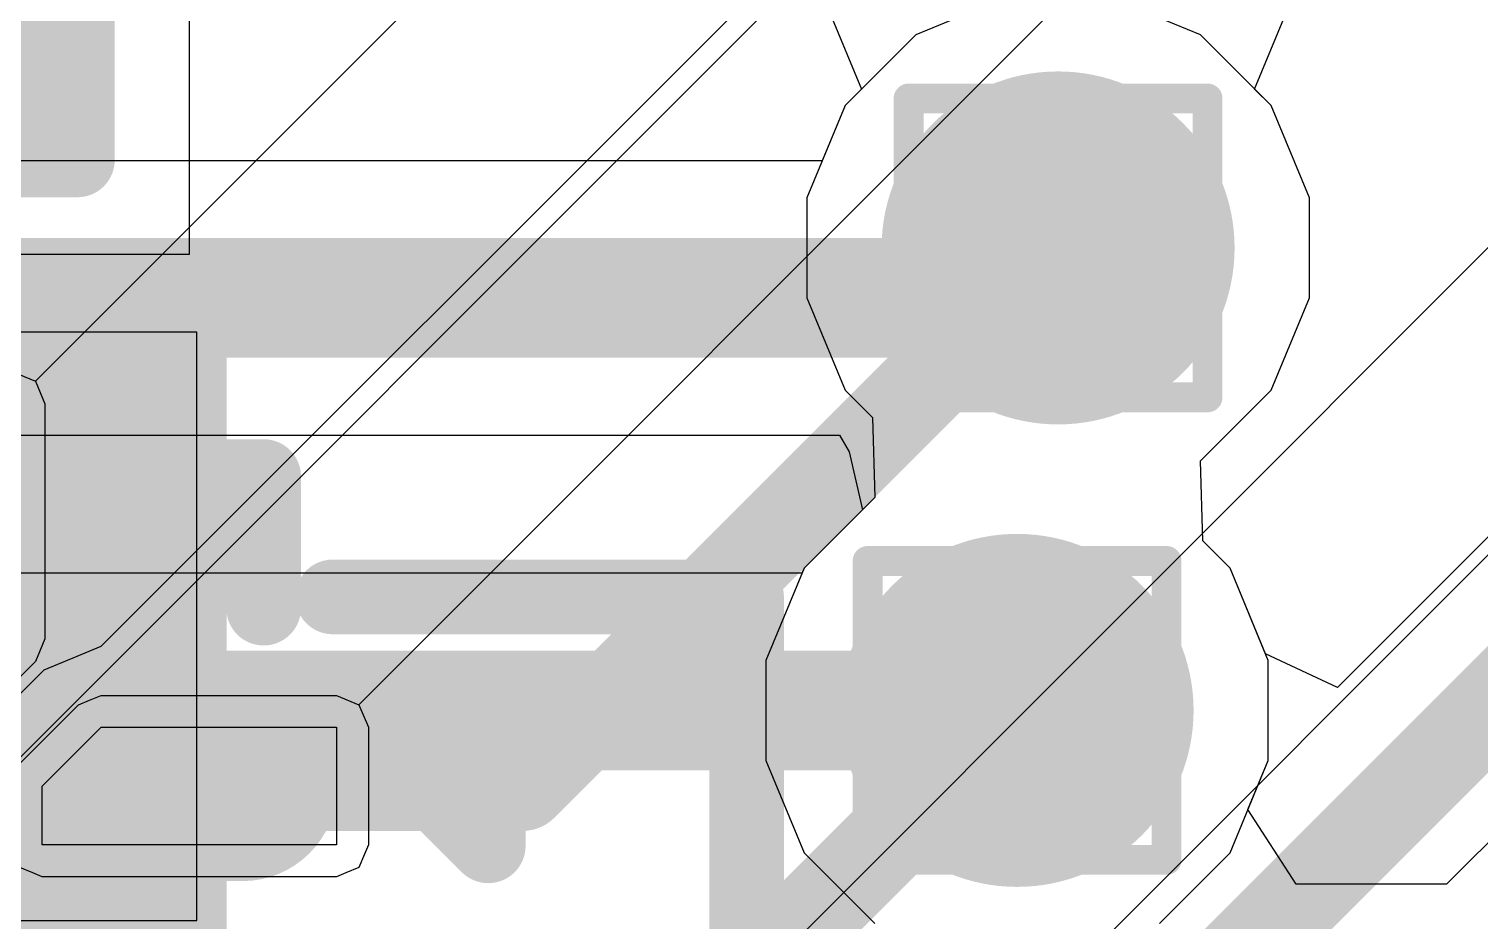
# Model space of a CAD drawing. Header units: inches. Extents: x -6 to 5433, y -4 to 5447.
# Drawn here: x 12.594 to 15.06, y 23.378 to 24.894 of the extents above; entities that cross this region are included whole.
import ezdxf

# ---------------------------------------------------------------- set-up
doc = ezdxf.new("R2010")
doc.units = ezdxf.units.IN
for name, color, linetype in [('Bottom Layer', 5, 'Continuous'), ('Bottom Overlay', 54, 'Continuous'), ('Bottom Paste', 16, 'Continuous'), ('Bottom Solder', 6, 'Continuous'), ('Drill Drawing', 1, 'Continuous'), ('Ground', 16, 'Continuous'), ('Power', 76, 'Continuous'), ('Top Layer', 1, 'Continuous'), ('Top Overlay', 2, 'Continuous'), ('Top Paste', 8, 'Continuous'), ('Top Solder', 216, 'Continuous'), ('Via Holes', 16, 'Continuous')]:
    doc.layers.add(name, color=color, linetype=linetype)

msp = doc.modelspace()

# ---------------------------------------------------------------- hatches: boundary and pattern name
at = {"layer": 'Bottom Layer'}
h = msp.add_hatch(color=5, dxfattribs=at)
edge = h.paths.add_edge_path()
edge.add_arc((14.3425, 24.5217), 0.3, 0, 360)
h = msp.add_hatch(color=5, dxfattribs=at)
edge = h.paths.add_edge_path()
edge.add_arc((14.2728, 23.7356), 0.3, 0, 360)
h = msp.add_hatch(color=5, dxfattribs=at)
edge = h.paths.add_edge_path()
edge.add_arc((12.7761, 23.607), 0.06, 90, 270)
edge.add_line((12.7761, 23.547), (12.956, 23.547))
edge.add_arc((12.956, 23.607), 0.06, 270, 450)
edge.add_line((12.956, 23.667), (12.7761, 23.667))
at = {"layer": 'Bottom Paste'}
h = msp.add_hatch(color=16, dxfattribs=at)
edge = h.paths.add_edge_path()
edge.add_arc((12.7761, 23.607), 0.06, 90, 270)
edge.add_line((12.7761, 23.547), (12.956, 23.547))
edge.add_arc((12.956, 23.607), 0.06, 270, 450)
edge.add_line((12.956, 23.667), (12.7761, 23.667))
at = {"layer": 'Bottom Solder'}
msp.add_hatch(color=6, dxfattribs=at).paths.add_polyline_path([(11.8969, 25.2724), (12.6419, 25.2724), (12.6419, 24.7052), (11.8969, 24.7052)])
h = msp.add_hatch(color=6, dxfattribs=at)
edge = h.paths.add_edge_path()
edge.add_arc((12.4663, 24.0971), 0.1616, 0, 180)
edge.add_line((12.3047, 24.0971), (12.3047, 23.9171))
edge.add_arc((12.4663, 23.9171), 0.1616, 180, 360)
edge.add_line((12.6279, 23.9171), (12.6279, 24.0971))
h = msp.add_hatch(color=6, dxfattribs=at)
edge = h.paths.add_edge_path()
edge.add_arc((12.7761, 23.607), 0.1616, 90, 270)
edge.add_line((12.7761, 23.4454), (12.956, 23.4454))
edge.add_arc((12.956, 23.607), 0.1616, 270, 450)
edge.add_line((12.956, 23.7686), (12.7761, 23.7686))
at = {"layer": 'Ground'}
h = msp.add_hatch(color=16, dxfattribs=at)
edge = h.paths.add_edge_path()
edge.add_arc((14.3425, 24.5217), 0.3, 0, 360)
h = msp.add_hatch(color=16, dxfattribs=at)
edge = h.paths.add_edge_path()
edge.add_arc((14.2728, 23.7356), 0.3, 0, 360)
at = {"layer": 'Power'}
h = msp.add_hatch(color=76, dxfattribs=at)
edge = h.paths.add_edge_path()
edge.add_arc((14.3425, 24.5217), 0.3, 0, 360)
h = msp.add_hatch(color=76, dxfattribs=at)
edge = h.paths.add_edge_path()
edge.add_arc((14.2728, 23.7356), 0.3, 0, 360)
at = {"layer": 'Top Layer'}
h = msp.add_hatch(color=1, dxfattribs=at)
edge = h.paths.add_edge_path()
edge.add_arc((14.3425, 24.5217), 0.3, 0, 360)
msp.add_hatch(color=1, dxfattribs=at).paths.add_polyline_path([(12.5287, 24.3785), (12.8787, 24.3785), (12.8787, 23.3785), (12.5287, 23.3785)])
h = msp.add_hatch(color=1, dxfattribs=at)
edge = h.paths.add_edge_path()
edge.add_arc((14.2728, 23.7356), 0.3, 0, 360)
at = {"layer": 'Top Solder'}
msp.add_hatch(color=216, dxfattribs=at).paths.add_polyline_path([(12.4779, 24.4293), (12.9295, 24.4293), (12.9295, 23.3277), (12.4779, 23.3277)])
at = {"layer": 'Via Holes'}
h = msp.add_hatch(color=7, dxfattribs=at)
edge = h.paths.add_edge_path()
edge.add_arc((14.3425, 24.5217), 0.15, 0, 360)
h = msp.add_hatch(color=7, dxfattribs=at)
edge = h.paths.add_edge_path()
edge.add_arc((14.2728, 23.7356), 0.15, 0, 360)

# ---------------------------------------------------------------- linework, layer by layer
at = {"layer": 'Bottom Layer'}
for p, q in [((12.8661, 24.511), (12.8661, 27.6358)), ((14.9683, 26.097), (12.7155, 23.8441)), ((14.5844, 24.8837), (14.4274, 24.9487)), ((14.7045, 24.7636), (14.5844, 24.8837)), ((14.7695, 24.6067), (14.7045, 24.7636)), ((14.7695, 24.4368), (14.7695, 24.6067)), ((12.456, 24.511), (12.8661, 24.511)), ((14.7045, 24.2799), (14.7695, 24.4368)), ((14.5844, 24.1598), (14.7045, 24.2799)), ((14.5883, 24.0239), (14.5844, 24.1598)), ((14.6348, 23.9774), (14.5883, 24.0239)), ((15.0842, 24.0414), (14.8171, 23.7744)), ((14.6951, 23.8319), (14.6348, 23.9774)), ((12.6749, 23.8273), (12.6189, 23.8042)), ((12.7155, 23.8441), (12.6749, 23.8273)), ((14.8171, 23.7744), (14.6951, 23.8319)), ((12.6189, 23.8041), (12.5691, 23.7543)), ((12.6189, 23.8042), (12.6189, 23.8041)), ((12.6189, 23.8041), (12.6189, 23.8041)), ((12.6162, 23.607), (12.7161, 23.707)), ((12.7161, 23.707), (13.1161, 23.707)), ((13.1161, 23.707), (13.1161, 23.707)), ((13.1161, 23.707), (13.1161, 23.5069)), ((12.6162, 23.5072), (12.6162, 23.607)), ((12.6162, 23.507), (12.6162, 23.5072)), ((13.1161, 23.5069), (12.6162, 23.507))]:
    msp.add_line(p, q, dxfattribs=at)
for points in [[(13.4326, 23.607, 0.1524, 0.1524, 0), (14.3425, 24.5169, 0.1524, 0.1524, 0)], [(14.3425, 24.5169, 0.1524, 0.1524, 0), (14.3425, 24.5217, 0.1524, 0.1524, 0)], [(13.7426, 22.4069, 0.1524, 0.1524, 0), (15.2307, 23.895, 0.1524, 0.1524, 0)], [(13.7442, 23.207, 0.1524, 0.1524, 0), (14.2728, 23.7356, 0.1524, 0.1524, 0)], [(12.8661, 23.607, 0.1524, 0.1524, 0), (13.4326, 23.607, 0.1524, 0.1524, 0)]]:
    msp.add_lwpolyline(points, format="xyseb", dxfattribs=at)
for points in [[(14.3044, 24.5217, 0.0762, 0.0762, 1), (14.3806, 24.5217, 0.0762, 0.0762, 1)], [(14.3044, 24.5169, 0.0762, 0.0762, 1), (14.3806, 24.5169, 0.0762, 0.0762, 1)], [(14.3044, 24.5169, 0.0762, 0.0762, 1), (14.3806, 24.5169, 0.0762, 0.0762, 1)], [(14.2347, 23.7356, 0.0762, 0.0762, 1), (14.3109, 23.7356, 0.0762, 0.0762, 1)], [(12.828, 23.607, 0.0762, 0.0762, 1), (12.9042, 23.607, 0.0762, 0.0762, 1)], [(13.3945, 23.607, 0.0762, 0.0762, 1), (13.4707, 23.607, 0.0762, 0.0762, 1)], [(13.3945, 23.607, 0.0762, 0.0762, 1), (13.4707, 23.607, 0.0762, 0.0762, 1)]]:
    msp.add_lwpolyline(points, format="xyseb", close=True, dxfattribs=at)
at = {"layer": 'Bottom Overlay'}
for points in [[(12.6758, 24.6713, 0.127, 0.127, 0), (12.6758, 26.2461, 0.127, 0.127, 0)], [(11.863, 24.6713, 0.127, 0.127, 0), (12.6758, 24.6713, 0.127, 0.127, 0)], [(12.7687, 24.1331, 0.127, 0.127, 0), (12.9924, 24.1331, 0.127, 0.127, 0)], [(12.9924, 23.9094, 0.127, 0.127, 0), (12.9924, 24.1331, 0.127, 0.127, 0)], [(13.2471, 23.6324, 0.127, 0.127, 0), (13.3741, 23.7594, 0.127, 0.127, 0)], [(13.3741, 23.5054, 0.127, 0.127, 0), (13.3741, 23.7594, 0.127, 0.127, 0)], [(13.2471, 23.6324, 0.127, 0.127, 0), (13.3741, 23.5054, 0.127, 0.127, 0)]]:
    msp.add_lwpolyline(points, format="xyseb", dxfattribs=at)
for points in [[(12.6441, 24.6713, 0.0635, 0.0635, 1), (12.7076, 24.6713, 0.0635, 0.0635, 1)], [(12.6441, 24.6713, 0.0635, 0.0635, 1), (12.7076, 24.6713, 0.0635, 0.0635, 1)], [(12.7369, 24.1331, 0.0635, 0.0635, 1), (12.8004, 24.1331, 0.0635, 0.0635, 1)], [(12.9606, 24.1331, 0.0635, 0.0635, 1), (13.0241, 24.1331, 0.0635, 0.0635, 1)], [(12.9606, 24.1331, 0.0635, 0.0635, 1), (13.0241, 24.1331, 0.0635, 0.0635, 1)], [(12.9606, 23.9094, 0.0635, 0.0635, 1), (13.0241, 23.9094, 0.0635, 0.0635, 1)], [(13.3423, 23.7594, 0.0635, 0.0635, 1), (13.4058, 23.7594, 0.0635, 0.0635, 1)], [(13.3423, 23.7594, 0.0635, 0.0635, 1), (13.4058, 23.7594, 0.0635, 0.0635, 1)], [(13.2153, 23.6324, 0.0635, 0.0635, 1), (13.2788, 23.6324, 0.0635, 0.0635, 1)], [(13.2153, 23.6324, 0.0635, 0.0635, 1), (13.2788, 23.6324, 0.0635, 0.0635, 1)], [(13.3423, 23.5054, 0.0635, 0.0635, 1), (13.4058, 23.5054, 0.0635, 0.0635, 1)], [(13.3423, 23.5054, 0.0635, 0.0635, 1), (13.4058, 23.5054, 0.0635, 0.0635, 1)]]:
    msp.add_lwpolyline(points, format="xyseb", close=True, dxfattribs=at)
at = {"layer": 'Bottom Paste'}
for p, q in [((12.6162, 23.607), (12.7161, 23.707)), ((12.7161, 23.707), (13.1161, 23.707)), ((13.1161, 23.707), (13.1161, 23.5069)), ((12.6162, 23.5072), (12.6162, 23.607)), ((12.6162, 23.507), (12.6162, 23.5072)), ((13.1161, 23.5069), (12.6162, 23.507)), ((13.1161, 23.5069), (13.1161, 23.5069))]:
    msp.add_line(p, q, dxfattribs=at)
at = {"layer": 'Bottom Solder'}
for p, q in [((10.7161, 20.161), (5432.8521, 5447.4931)), ((10.982, 19.9045), (5432.8521, 5447.4931)), ((12.6044, 24.2952), (5432.8521, 5447.4931)), ((13.1544, 23.7452), (5432.8521, 5447.4931)), ((12.5661, 24.3111), (12.6044, 24.2952)), ((12.6044, 24.2952), (12.6203, 24.2569)), ((12.6203, 24.2569), (12.6203, 23.857)), ((12.6203, 23.857), (12.6113, 23.8352)), ((12.6113, 23.8352), (12.6044, 23.8187)), ((12.6044, 23.8187), (12.5045, 23.7187)), ((12.6044, 23.8187), (12.6044, 23.8187)), ((12.6044, 23.8187), (12.6044, 23.8187)), ((12.6044, 23.8187), (12.6044, 23.8187)), ((12.6779, 23.7452), (12.6964, 23.7529)), ((12.6964, 23.7529), (12.7161, 23.7611)), ((12.7161, 23.7611), (12.7161, 23.7611)), ((12.7161, 23.7611), (12.7161, 23.7611)), ((12.7161, 23.7611), (13.1161, 23.7611)), ((13.1161, 23.7611), (13.1544, 23.7452)), ((12.5779, 23.6453), (12.6779, 23.7452)), ((12.6779, 23.7452), (12.6779, 23.7452)), ((12.6779, 23.7452), (12.6779, 23.7452)), ((13.1544, 23.7452), (13.1703, 23.707)), ((13.1703, 23.707), (13.1703, 23.5069)), ((13.1703, 23.5069), (13.1637, 23.4911)), ((13.1703, 23.5069), (13.1703, 23.5069)), ((13.1703, 23.5069), (13.1703, 23.5069)), ((13.1637, 23.4911), (13.1544, 23.4687)), ((12.6003, 23.4594), (12.5779, 23.4687)), ((12.6162, 23.4528), (12.6003, 23.4594)), ((13.1161, 23.4528), (12.6162, 23.4528)), ((13.132, 23.4594), (13.1161, 23.4528)), ((13.1161, 23.4528), (13.1161, 23.4528)), ((13.1161, 23.4528), (13.1161, 23.4528)), ((13.1544, 23.4686), (13.132, 23.4594)), ((13.1544, 23.4687), (13.1544, 23.4686)), ((13.1544, 23.4686), (13.1544, 23.4686))]:
    msp.add_line(p, q, dxfattribs=at)
at = {"layer": 'Drill Drawing'}
for points in [[(14.0885, 24.7757, 0.0508, 0.0508, 0), (14.5965, 24.7757, 0.0508, 0.0508, 0)], [(14.0885, 24.2677, 0.0508, 0.0508, 0), (14.0885, 24.7757, 0.0508, 0.0508, 0)], [(14.5965, 24.2677, 0.0508, 0.0508, 0), (14.5965, 24.7757, 0.0508, 0.0508, 0)], [(14.1901, 24.6741, 0.0508, 0.0508, 0), (14.4949, 24.6741, 0.0508, 0.0508, 0)], [(14.1901, 24.3693, 0.0508, 0.0508, 0), (14.1901, 24.6741, 0.0508, 0.0508, 0)], [(14.4949, 24.3693, 0.0508, 0.0508, 0), (14.4949, 24.6741, 0.0508, 0.0508, 0)], [(14.1901, 24.3693, 0.0508, 0.0508, 0), (14.4949, 24.3693, 0.0508, 0.0508, 0)], [(14.0885, 24.2677, 0.0508, 0.0508, 0), (14.5965, 24.2677, 0.0508, 0.0508, 0)], [(14.0188, 23.9896, 0.0508, 0.0508, 0), (14.5268, 23.9896, 0.0508, 0.0508, 0)], [(14.0188, 23.4816, 0.0508, 0.0508, 0), (14.0188, 23.9896, 0.0508, 0.0508, 0)], [(14.5268, 23.4816, 0.0508, 0.0508, 0), (14.5268, 23.9896, 0.0508, 0.0508, 0)], [(14.1204, 23.888, 0.0508, 0.0508, 0), (14.4252, 23.888, 0.0508, 0.0508, 0)], [(14.1204, 23.5832, 0.0508, 0.0508, 0), (14.1204, 23.888, 0.0508, 0.0508, 0)], [(14.4252, 23.5832, 0.0508, 0.0508, 0), (14.4252, 23.888, 0.0508, 0.0508, 0)], [(14.1204, 23.5832, 0.0508, 0.0508, 0), (14.4252, 23.5832, 0.0508, 0.0508, 0)], [(14.0188, 23.4816, 0.0508, 0.0508, 0), (14.5268, 23.4816, 0.0508, 0.0508, 0)]]:
    msp.add_lwpolyline(points, format="xyseb", dxfattribs=at)
for points in [[(14.0758, 24.7757, 0.0254, 0.0254, 1), (14.1012, 24.7757, 0.0254, 0.0254, 1)], [(14.0758, 24.7757, 0.0254, 0.0254, 1), (14.1012, 24.7757, 0.0254, 0.0254, 1)], [(14.5838, 24.7757, 0.0254, 0.0254, 1), (14.6092, 24.7757, 0.0254, 0.0254, 1)], [(14.5838, 24.7757, 0.0254, 0.0254, 1), (14.6092, 24.7757, 0.0254, 0.0254, 1)], [(14.1774, 24.6741, 0.0254, 0.0254, 1), (14.2028, 24.6741, 0.0254, 0.0254, 1)], [(14.1774, 24.6741, 0.0254, 0.0254, 1), (14.2028, 24.6741, 0.0254, 0.0254, 1)], [(14.4822, 24.6741, 0.0254, 0.0254, 1), (14.5076, 24.6741, 0.0254, 0.0254, 1)], [(14.4822, 24.6741, 0.0254, 0.0254, 1), (14.5076, 24.6741, 0.0254, 0.0254, 1)], [(14.1774, 24.3693, 0.0254, 0.0254, 1), (14.2028, 24.3693, 0.0254, 0.0254, 1)], [(14.1774, 24.3693, 0.0254, 0.0254, 1), (14.2028, 24.3693, 0.0254, 0.0254, 1)], [(14.4822, 24.3693, 0.0254, 0.0254, 1), (14.5076, 24.3693, 0.0254, 0.0254, 1)], [(14.4822, 24.3693, 0.0254, 0.0254, 1), (14.5076, 24.3693, 0.0254, 0.0254, 1)], [(14.0758, 24.2677, 0.0254, 0.0254, 1), (14.1012, 24.2677, 0.0254, 0.0254, 1)], [(14.0758, 24.2677, 0.0254, 0.0254, 1), (14.1012, 24.2677, 0.0254, 0.0254, 1)], [(14.5838, 24.2677, 0.0254, 0.0254, 1), (14.6092, 24.2677, 0.0254, 0.0254, 1)], [(14.5838, 24.2677, 0.0254, 0.0254, 1), (14.6092, 24.2677, 0.0254, 0.0254, 1)], [(14.0061, 23.9896, 0.0254, 0.0254, 1), (14.0315, 23.9896, 0.0254, 0.0254, 1)], [(14.0061, 23.9896, 0.0254, 0.0254, 1), (14.0315, 23.9896, 0.0254, 0.0254, 1)], [(14.5141, 23.9896, 0.0254, 0.0254, 1), (14.5395, 23.9896, 0.0254, 0.0254, 1)], [(14.5141, 23.9896, 0.0254, 0.0254, 1), (14.5395, 23.9896, 0.0254, 0.0254, 1)], [(14.1077, 23.888, 0.0254, 0.0254, 1), (14.1331, 23.888, 0.0254, 0.0254, 1)], [(14.1077, 23.888, 0.0254, 0.0254, 1), (14.1331, 23.888, 0.0254, 0.0254, 1)], [(14.4125, 23.888, 0.0254, 0.0254, 1), (14.4379, 23.888, 0.0254, 0.0254, 1)], [(14.4125, 23.888, 0.0254, 0.0254, 1), (14.4379, 23.888, 0.0254, 0.0254, 1)], [(14.1077, 23.5832, 0.0254, 0.0254, 1), (14.1331, 23.5832, 0.0254, 0.0254, 1)], [(14.1077, 23.5832, 0.0254, 0.0254, 1), (14.1331, 23.5832, 0.0254, 0.0254, 1)], [(14.4125, 23.5832, 0.0254, 0.0254, 1), (14.4379, 23.5832, 0.0254, 0.0254, 1)], [(14.4125, 23.5832, 0.0254, 0.0254, 1), (14.4379, 23.5832, 0.0254, 0.0254, 1)], [(14.0061, 23.4816, 0.0254, 0.0254, 1), (14.0315, 23.4816, 0.0254, 0.0254, 1)], [(14.0061, 23.4816, 0.0254, 0.0254, 1), (14.0315, 23.4816, 0.0254, 0.0254, 1)], [(14.5141, 23.4816, 0.0254, 0.0254, 1), (14.5395, 23.4816, 0.0254, 0.0254, 1)], [(14.5141, 23.4816, 0.0254, 0.0254, 1), (14.5395, 23.4816, 0.0254, 0.0254, 1)]]:
    msp.add_lwpolyline(points, format="xyseb", close=True, dxfattribs=at)
at = {"layer": 'Ground'}
for p, q in [((18.5557, 26.9932), (15.0028, 23.4403)), ((14.2576, 24.9487), (14.1006, 24.8837)), ((14.5844, 24.8837), (14.4274, 24.9487)), ((14.1006, 24.8837), (13.9805, 24.7636)), ((14.7045, 24.7636), (14.5844, 24.8837)), ((13.9805, 24.7636), (13.9417, 24.6699)), ((14.7695, 24.6067), (14.7045, 24.7636)), ((13.9417, 24.6699), (7.9517, 24.6699)), ((14.7695, 24.4368), (14.7695, 24.6067)), ((14.7045, 24.2799), (14.7695, 24.4368)), ((14.5844, 24.1598), (14.7045, 24.2799)), ((7.0833, 24.2037), (13.9712, 24.2037)), ((13.9712, 24.2037), (13.9873, 24.175)), ((13.9873, 24.175), (14.0101, 24.0767)), ((14.5883, 24.0239), (14.5844, 24.1598)), ((14.0101, 24.0767), (13.9108, 23.9774)), ((14.6348, 23.9774), (14.5883, 24.0239)), ((13.9072, 23.9686), (7.0278, 23.9686)), ((13.9108, 23.9774), (13.9072, 23.9686)), ((14.6998, 23.8205), (14.6348, 23.9774)), ((14.6998, 23.6506), (14.6998, 23.8205)), ((14.6652, 23.567), (14.6998, 23.6506)), ((14.7471, 23.44), (14.6652, 23.567)), ((15.0013, 23.44), (14.7471, 23.44)), ((15.0028, 23.4403), (15.0013, 23.44))]:
    msp.add_line(p, q, dxfattribs=at)
for points in [[(14.3425, 24.4471, 0.2032, 0.2032, 0), (14.3425, 24.5217, 0.2032, 0.2032, 0)], [(6.9868, 24.4368, 0.2032, 0.2032, 0), (14.3322, 24.4368, 0.2032, 0.2032, 0)], [(14.3322, 24.4368, 0.2032, 0.2032, 0), (14.3425, 24.4471, 0.2032, 0.2032, 0)], [(6.8876, 23.7356, 0.2032, 0.2032, 0), (14.2728, 23.7356, 0.2032, 0.2032, 0)]]:
    msp.add_lwpolyline(points, format="xyseb", dxfattribs=at)
for points in [[(14.2917, 24.5217, 0.1016, 0.1016, 1), (14.3933, 24.5217, 0.1016, 0.1016, 1)], [(14.2814, 24.4368, 0.1016, 0.1016, 1), (14.383, 24.4368, 0.1016, 0.1016, 1)], [(14.2814, 24.4368, 0.1016, 0.1016, 1), (14.383, 24.4368, 0.1016, 0.1016, 1)], [(14.2917, 24.4471, 0.1016, 0.1016, 1), (14.3933, 24.4471, 0.1016, 0.1016, 1)], [(14.2917, 24.4471, 0.1016, 0.1016, 1), (14.3933, 24.4471, 0.1016, 0.1016, 1)], [(14.222, 23.7356, 0.1016, 0.1016, 1), (14.3236, 23.7356, 0.1016, 0.1016, 1)]]:
    msp.add_lwpolyline(points, format="xyseb", close=True, dxfattribs=at)
at = {"layer": 'Power'}
for p, q in [((14.2576, 24.9487), (14.1006, 24.8837)), ((14.5844, 24.8837), (14.4274, 24.9487)), ((14.1006, 24.8837), (13.9805, 24.7636)), ((14.7045, 24.7636), (14.5844, 24.8837)), ((13.9805, 24.7636), (13.9155, 24.6067)), ((14.7695, 24.6067), (14.7045, 24.7636)), ((13.9155, 24.6067), (13.9155, 24.4368)), ((14.7695, 24.4368), (14.7695, 24.6067)), ((13.9155, 24.4368), (13.9805, 24.2799)), ((14.7045, 24.2799), (14.7695, 24.4368)), ((13.9805, 24.2799), (14.027, 24.2334)), ((14.5844, 24.1598), (14.7045, 24.2799)), ((14.027, 24.2334), (14.0309, 24.0975)), ((14.5883, 24.0239), (14.5844, 24.1598)), ((14.0309, 24.0975), (13.9108, 23.9774)), ((14.6348, 23.9774), (14.5883, 24.0239)), ((13.9108, 23.9774), (13.8458, 23.8205)), ((14.6998, 23.8205), (14.6348, 23.9774)), ((13.8458, 23.8205), (13.8458, 23.6506)), ((14.6998, 23.6506), (14.6998, 23.8205)), ((13.8458, 23.6506), (13.9108, 23.4937)), ((14.6348, 23.4937), (14.6998, 23.6506)), ((13.9108, 23.4937), (14.0309, 23.3736)), ((14.5147, 23.3736), (14.6348, 23.4937))]:
    msp.add_line(p, q, dxfattribs=at)
at = {"layer": 'Top Layer'}
for p, q in [((13.956, 24.9187), (14.0086, 24.7917)), ((14.6764, 24.7917), (14.729, 24.9187)), ((14.0086, 24.7917), (13.9805, 24.7636)), ((14.7045, 24.7636), (14.6764, 24.7917)), ((13.9805, 24.7636), (13.9155, 24.6067)), ((14.7695, 24.6067), (14.7045, 24.7636)), ((13.9155, 24.6067), (13.9155, 24.4368)), ((14.7695, 24.4368), (14.7695, 24.6067)), ((13.9155, 24.4368), (13.9805, 24.2799)), ((14.7045, 24.2799), (14.7695, 24.4368)), ((13.9805, 24.2799), (14.027, 24.2334)), ((14.5844, 24.1598), (14.7045, 24.2799)), ((14.027, 24.2334), (14.0309, 24.0975)), ((14.5883, 24.0239), (14.5844, 24.1598)), ((14.0309, 24.0975), (13.9108, 23.9774)), ((14.6348, 23.9774), (14.5883, 24.0239)), ((13.9108, 23.9774), (13.8458, 23.8205)), ((14.6998, 23.8205), (14.6348, 23.9774)), ((13.8458, 23.8205), (13.8458, 23.6506)), ((14.6998, 23.6506), (14.6998, 23.8205)), ((13.8458, 23.6506), (13.9108, 23.4937)), ((14.6348, 23.4937), (14.6998, 23.6506)), ((13.9108, 23.4937), (14.0309, 23.3736)), ((14.5147, 23.3736), (14.6348, 23.4937))]:
    msp.add_line(p, q, dxfattribs=at)
at = {"layer": 'Top Overlay'}
for points in [[(13.1098, 23.9285, 0.127, 0.127, 0), (13.8131, 23.9285, 0.127, 0.127, 0)], [(13.8131, 23.1947, 0.127, 0.127, 0), (13.8131, 23.9285, 0.127, 0.127, 0)]]:
    msp.add_lwpolyline(points, format="xyseb", dxfattribs=at)
for points in [[(13.0781, 23.9285, 0.0635, 0.0635, 1), (13.1416, 23.9285, 0.0635, 0.0635, 1)], [(13.7813, 23.9285, 0.0635, 0.0635, 1), (13.8448, 23.9285, 0.0635, 0.0635, 1)], [(13.7813, 23.9285, 0.0635, 0.0635, 1), (13.8448, 23.9285, 0.0635, 0.0635, 1)]]:
    msp.add_lwpolyline(points, format="xyseb", close=True, dxfattribs=at)
at = {"layer": 'Top Paste'}
for p, q in [((12.8787, 24.3785), (12.5287, 24.3785)), ((12.8787, 24.3785), (12.8787, 24.3785)), ((12.8787, 23.3785), (12.8787, 24.3785)), ((12.5287, 23.3785), (12.8787, 23.3785))]:
    msp.add_line(p, q, dxfattribs=at)
at = {"layer": 'Top Solder'}
msp.add_line((-3.3687, 7.6978), (5432.8521, 5447.4931), dxfattribs=at)

doc.saveas('drawing.dxf')
